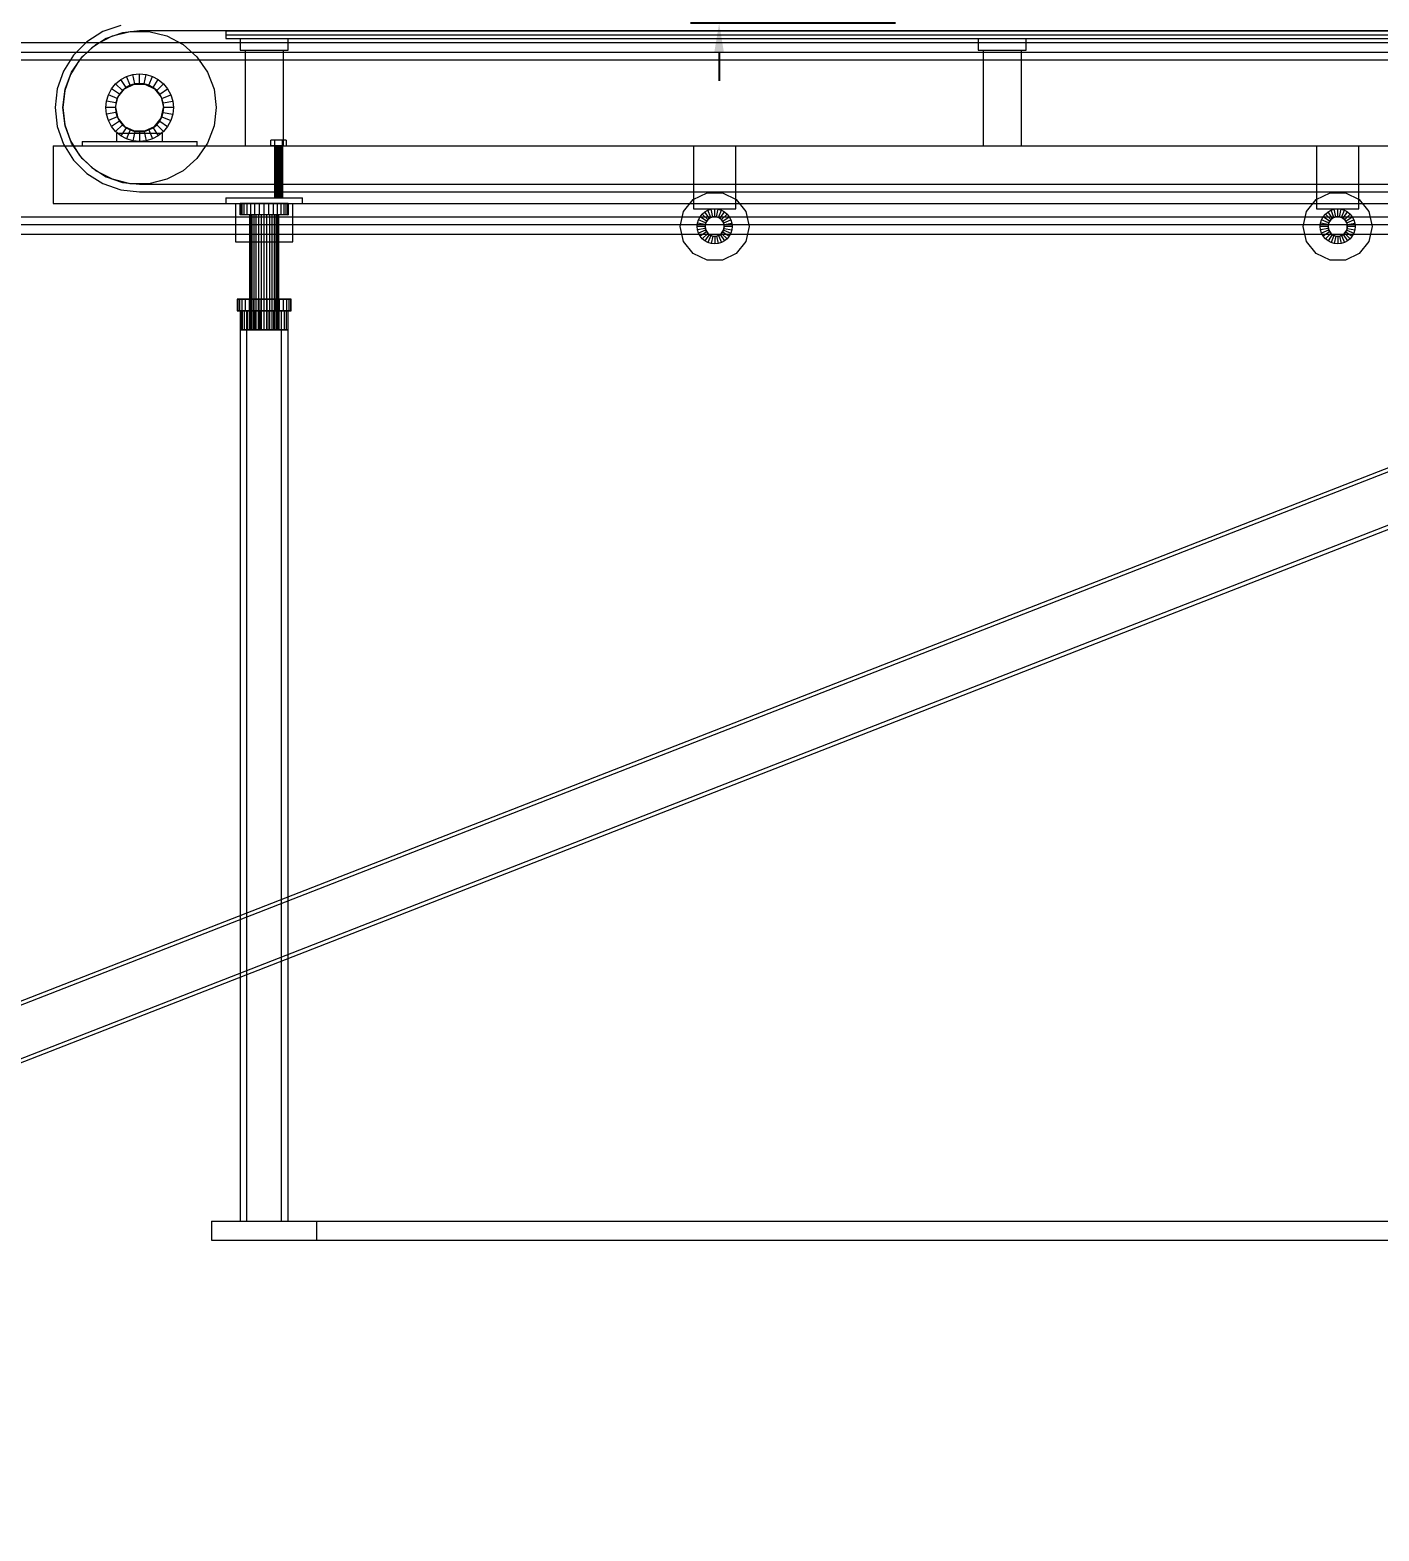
# Model space of a CAD drawing. Header units: millimetres. Extents: x -191664 to 191490, y -197311 to 10263.
# Drawn here: x 386 to 1793, y -185793 to -184227 of the extents above; entities that cross this region are included whole.
import ezdxf

# ---------------------------------------------------------------- set-up
doc = ezdxf.new("R2010")
doc.units = ezdxf.units.MM
doc.layers.add('R15_COTAS_TRANSPORTE_P', color=1, linetype='Continuous', lineweight=0)
doc.layers.add('R15_PRENSA_RECEPCION_P', color=2, linetype='Continuous', lineweight=0)
doc.dimstyles.new('PLANTA_20', dxfattribs={"dimtxt": 50, "dimasz": 30, "dimexe": 30, "dimexo": 16, "dimgap": 20, "dimtad": 1, "dimtih": 1, "dimtoh": 1, "dimdec": 1, "dimzin": 0, "dimdsep": 46, "dimcen": 0.09, "dimadec": 0, "dimazin": 0, "dimtfac": 1, "dimtdec": 4, "dimtofl": 0, "dimtmove": 0, "dimatfit": 3, "dimfxl": 1, "dimtolj": 1, "dimtzin": 0, "dimarcsym": 0})

# ---------------------------------------------------------------- blocks, each defined once
blk = doc.blocks.new('*D130')
at = {"layer": 'Defpoints', "color": 0, "transparency": 16777216}
for p in [(1104.6, -184220), (1304.6, -184212), (1304.6, -184220)]:
    blk.add_point(p, dxfattribs=at)
at = {"layer": 'R15_COTAS_TRANSPORTE_P', "color": 0, "lineweight": -2, "transparency": 16777216}
for p, q in [((1104.6, -184182), (1104.6, -184152)), ((1288.6, -184212), (1074.6, -184212)), ((1288.6, -184220), (1074.6, -184220)), ((1104.6, -184250), (1104.6, -184280))]:
    blk.add_line(p, q, dxfattribs=at)
at = {"layer": 'R15_COTAS_TRANSPORTE_P', "color": 0, "transparency": 16777216}
for points in [[(1099.6, -184182), (1109.6, -184182), (1104.6, -184212)], [(1099.6, -184250), (1109.6, -184250), (1104.6, -184220)]]:
    blk.add_solid(points, dxfattribs=at)
blk = doc.blocks.new('*D132')
at = {"layer": 'Defpoints', "color": 0, "transparency": 16777216}
for p in [(-500, -194490), (-500, -194490), (500, -194490), (203.3, -194656.7), (439.7, -194832)]:
    blk.add_point(p, dxfattribs=at)
at = {"layer": 'R15_COTAS_TRANSPORTE_P', "color": 0, "lineweight": -2, "transparency": 16777216}
blk.add_arc((-500, -194490), 722.8, 342.3783, 357.6217, dxfattribs=at)
at = {"layer": 'R15_COTAS_TRANSPORTE_P', "color": 0, "transparency": 16777216}
for points in [[(217.2, -194519.9), (227.1, -194520.1), (222.8, -194490)], [(193.6, -194710.4), (184.1, -194707.2), (179.2, -194737.2)]]:
    blk.add_solid(points, dxfattribs=at)
blk = doc.blocks.new('*D133')
at = {"layer": 'Defpoints', "color": 0, "transparency": 16777216}
for p in [(439.7, -194148), (217.9, -194406.1), (-500, -194490), (-500, -194490), (500, -194490)]:
    blk.add_point(p, dxfattribs=at)
at = {"layer": 'R15_COTAS_TRANSPORTE_P', "color": 0, "lineweight": -2, "transparency": 16777216}
blk.add_arc((-500, -194490), 722.8, 2.3783, 17.6217, dxfattribs=at)
at = {"layer": 'R15_COTAS_TRANSPORTE_P', "color": 0, "transparency": 16777216}
for points in [[(184.1, -194272.8), (193.6, -194269.6), (179.2, -194242.8)], [(227.1, -194459.9), (217.2, -194460.1), (222.8, -194490)]]:
    blk.add_solid(points, dxfattribs=at)

msp = doc.modelspace()

# ---------------------------------------------------------------- linework, layer by layer
at = {"layer": 'R15_PRENSA_RECEPCION_P', "color": 117, "true_color": 0x376c5b}
for p, q in [((480.42, -184222.21), (461.82, -184228.71)), ((445.13, -184239.2), (431.2, -184253.13)), ((461.82, -184228.71), (445.13, -184239.2)), ((465.29, -184235.92), (450.12, -184245.45)), ((482.2, -184230.01), (465.29, -184235.92)), ((500, -184228), (482.2, -184230.01)), ((3000, -184228), (500, -184228)), ((431.2, -184253.13), (420.71, -184269.82)), ((450.12, -184245.45), (437.45, -184258.12)), ((420.71, -184269.82), (414.21, -184288.42)), ((437.45, -184258.12), (427.92, -184273.29)), ((427.92, -184273.29), (422.01, -184290.2)), ((414.21, -184288.42), (412, -184308)), ((422.01, -184290.2), (420, -184308)), ((412, -184308), (414.21, -184327.58)), ((420, -184308), (422.01, -184325.8)), ((414.21, -184327.58), (420.71, -184346.18)), ((422.01, -184325.8), (427.92, -184342.71)), ((420.71, -184346.18), (431.2, -184362.87)), ((427.92, -184342.71), (437.45, -184357.88)), ((431.2, -184362.87), (445.13, -184376.8)), ((437.45, -184357.88), (450.12, -184370.55)), ((445.13, -184376.8), (461.82, -184387.29)), ((450.12, -184370.55), (465.29, -184380.08)), ((465.29, -184380.08), (482.2, -184385.99)), ((461.82, -184387.29), (480.42, -184393.79)), ((480.42, -184393.79), (500, -184396)), ((482.2, -184385.99), (500, -184388)), ((500, -184388), (3000, -184388)), ((500, -184396), (3000, -184396))]:
    msp.add_line(p, q, dxfattribs=at)
at = {"layer": 'R15_PRENSA_RECEPCION_P', "color": 9, "true_color": 0xb9c3c2}
for p, q in [((454.55, -184242.16), (471.63, -184233.2)), ((471.63, -184233.2), (490.36, -184228.58)), ((490.36, -184228.58), (509.64, -184228.58)), ((509.64, -184228.58), (528.37, -184233.2)), ((528.37, -184233.2), (545.45, -184242.16)), ((429.16, -184270.82), (440.12, -184254.95)), ((440.12, -184254.95), (454.55, -184242.16)), ((545.45, -184242.16), (559.88, -184254.95)), ((559.88, -184254.95), (570.84, -184270.82)), ((422.32, -184288.85), (429.16, -184270.82)), ((484.41, -184288.45), (494.44, -184283.63)), ((494.44, -184283.63), (505.56, -184283.63)), ((505.56, -184283.63), (515.59, -184288.45)), ((570.84, -184270.82), (577.68, -184288.85)), ((420, -184308), (422.32, -184288.85)), ((475, -184308), (477.48, -184297.15)), ((477.48, -184297.15), (484.41, -184288.45)), ((515.59, -184288.45), (522.52, -184297.15)), ((522.52, -184297.15), (525, -184308)), ((577.68, -184288.85), (580, -184308)), ((422.32, -184327.15), (420, -184308)), ((475, -184308), (477.48, -184318.85)), ((522.52, -184318.85), (525, -184308)), ((580, -184308), (577.68, -184327.15)), ((429.16, -184345.18), (422.32, -184327.15)), ((477.48, -184318.85), (484.41, -184327.55)), ((484.41, -184327.55), (494.44, -184332.37)), ((494.44, -184332.37), (505.56, -184332.37)), ((505.56, -184332.37), (515.59, -184327.55)), ((515.59, -184327.55), (522.52, -184318.85)), ((577.68, -184327.15), (570.84, -184345.18)), ((440.12, -184361.05), (429.16, -184345.18)), ((570.84, -184345.18), (559.88, -184361.05)), ((454.55, -184373.84), (440.12, -184361.05)), ((559.88, -184361.05), (545.45, -184373.84)), ((471.63, -184382.8), (454.55, -184373.84)), ((545.45, -184373.84), (528.37, -184382.8)), ((490.36, -184387.42), (471.63, -184382.8)), ((509.64, -184387.42), (490.36, -184387.42)), ((528.37, -184382.8), (509.64, -184387.42)), ((1067.57, -184416.38), (1077.55, -184403.85)), ((1077.55, -184403.85), (1091.99, -184396.9)), ((1091.99, -184396.9), (1108.01, -184396.9)), ((1108.01, -184396.9), (1122.45, -184403.85)), ((1122.45, -184403.85), (1132.43, -184416.38)), ((1717.57, -184416.38), (1727.55, -184403.85)), ((1727.55, -184403.85), (1741.99, -184396.9)), ((1741.99, -184396.9), (1758.01, -184396.9)), ((1758.01, -184396.9), (1772.45, -184403.85)), ((1772.45, -184403.85), (1782.43, -184416.38)), ((1064, -184432), (1067.57, -184416.38)), ((1132.43, -184416.38), (1136, -184432)), ((1714, -184432), (1717.57, -184416.38)), ((1782.43, -184416.38), (1786, -184432)), ((1067.57, -184447.62), (1064, -184432)), ((1136, -184432), (1132.43, -184447.62)), ((1717.57, -184447.62), (1714, -184432)), ((1786, -184432), (1782.43, -184447.62)), ((1077.55, -184460.15), (1067.57, -184447.62)), ((1132.43, -184447.62), (1122.45, -184460.15)), ((1727.55, -184460.15), (1717.57, -184447.62)), ((1782.43, -184447.62), (1772.45, -184460.15)), ((1091.99, -184467.1), (1077.55, -184460.15)), ((1108.01, -184467.1), (1091.99, -184467.1)), ((1122.45, -184460.15), (1108.01, -184467.1)), ((1741.99, -184467.1), (1727.55, -184460.15)), ((1758.01, -184467.1), (1741.99, -184467.1)), ((1772.45, -184460.15), (1758.01, -184467.1))]:
    msp.add_line(p, q, dxfattribs=at)
at = {"layer": 'R15_PRENSA_RECEPCION_P', "color": 254, "true_color": 0xe8e8df}
for q in [(2910, -184228), (590, -184232)]:
    msp.add_line((590, -184228), q, dxfattribs=at)
at = {"layer": 'R15_PRENSA_RECEPCION_P', "color": 253, "true_color": 0xabb4b8}
for p, q in [((590, -184232), (2910, -184232)), ((590, -184232), (590, -184236)), ((590, -184236), (2910, -184236))]:
    msp.add_line(p, q, dxfattribs=at)
at = {"layer": 'R15_PRENSA_RECEPCION_P', "color": 250, "true_color": 0x30363a}
for p, q in [((605, -184236), (655, -184236)), ((605, -184236), (605, -184240)), ((655, -184240), (655, -184236)), ((1375, -184236), (1425, -184236)), ((1375, -184236), (1375, -184240)), ((1425, -184240), (1425, -184236))]:
    msp.add_line(p, q, dxfattribs=at)
at = {"layer": 'R15_PRENSA_RECEPCION_P', "color": 251, "true_color": 0x53616b}
for p, q in [((0, -184240), (2200, -184240)), ((0, -184250), (2200, -184250)), ((150, -184250), (2050, -184250)), ((150, -184258), (2050, -184258)), ((150, -184422), (2050, -184422)), ((0, -184430), (2200, -184430)), ((0, -184440), (2200, -184440)), ((150, -184430), (2050, -184430))]:
    msp.add_line(p, q, dxfattribs=at)
at = {"layer": 'R15_PRENSA_RECEPCION_P', "color": 251, "true_color": 0x5c6a72}
for p, q in [((605, -184240), (655, -184240)), ((605, -184240), (605, -184248)), ((605, -184248), (655, -184248)), ((610, -184248), (650, -184248)), ((610, -184248), (610, -184348)), ((650, -184348), (650, -184248)), ((655, -184248), (655, -184240)), ((1375, -184240), (1425, -184240)), ((1375, -184240), (1375, -184248)), ((1375, -184248), (1425, -184248)), ((1380, -184248), (1420, -184248)), ((1380, -184248), (1380, -184348)), ((1420, -184348), (1420, -184248)), ((1425, -184248), (1425, -184240)), ((440, -184343.25), (560, -184343.25)), ((440, -184343.25), (440, -184348)), ((440, -184348), (560, -184348)), ((476, -184334.75), (524, -184334.75)), ((476, -184334.75), (476, -184343.25)), ((476, -184343.25), (524, -184343.25)), ((524, -184343.25), (524, -184334.75)), ((560, -184348), (560, -184343.25)), ((610, -184348), (650, -184348)), ((1078, -184348), (1122, -184348)), ((1078, -184348), (1078, -184413.75)), ((1122, -184413.75), (1122, -184348)), ((1380, -184348), (1420, -184348)), ((1728, -184348), (1772, -184348)), ((1728, -184348), (1728, -184413.75)), ((1772, -184413.75), (1772, -184348)), ((600, -184408), (660, -184408)), ((600, -184408), (600, -184448)), ((660, -184448), (660, -184408)), ((1078, -184413.75), (1122, -184413.75)), ((1728, -184413.75), (1772, -184413.75)), ((600, -184448), (660, -184448))]:
    msp.add_line(p, q, dxfattribs=at)
at = {"layer": 'R15_PRENSA_RECEPCION_P', "color": 125, "true_color": 0x608c85}
for p, q in [((470.69, -184288.42), (475.07, -184283.07)), ((475.07, -184283.07), (480.42, -184278.69)), ((482.15, -184290.15), (475.07, -184283.07)), ((480.42, -184278.69), (486.51, -184275.43)), ((485.97, -184287.01), (480.42, -184278.69)), ((490.34, -184284.67), (485.97, -184287.01)), ((486.51, -184275.43), (493.12, -184273.43)), ((490.34, -184284.67), (486.51, -184275.43)), ((495.07, -184283.24), (490.34, -184284.67)), ((493.12, -184273.43), (500, -184272.75)), ((495.07, -184283.24), (493.12, -184273.43)), ((500, -184282.75), (495.07, -184283.24)), ((500, -184282.75), (500, -184272.75)), ((500, -184272.75), (506.88, -184273.43)), ((504.93, -184283.24), (500, -184282.75)), ((504.93, -184283.24), (506.88, -184273.43)), ((509.66, -184284.67), (504.93, -184283.24)), ((506.88, -184273.43), (513.49, -184275.43)), ((509.66, -184284.67), (513.49, -184275.43)), ((514.03, -184287.01), (509.66, -184284.67)), ((513.49, -184275.43), (519.58, -184278.69)), ((514.03, -184287.01), (519.58, -184278.69)), ((517.85, -184290.15), (524.93, -184283.07)), ((519.58, -184278.69), (524.93, -184283.07)), ((524.93, -184283.07), (529.31, -184288.42)), ((464.75, -184308), (465.43, -184301.12)), ((465.43, -184301.12), (467.43, -184294.51)), ((475.24, -184303.07), (465.43, -184301.12)), ((467.43, -184294.51), (470.69, -184288.42)), ((476.67, -184298.34), (467.43, -184294.51)), ((479.01, -184293.97), (470.69, -184288.42)), ((476.67, -184298.34), (475.24, -184303.07)), ((479.01, -184293.97), (476.67, -184298.34)), ((482.15, -184290.15), (479.01, -184293.97)), ((485.97, -184287.01), (482.15, -184290.15)), ((517.85, -184290.15), (514.03, -184287.01)), ((520.99, -184293.97), (517.85, -184290.15)), ((520.99, -184293.97), (529.31, -184288.42)), ((523.33, -184298.34), (520.99, -184293.97)), ((523.33, -184298.34), (532.57, -184294.51)), ((524.76, -184303.07), (523.33, -184298.34)), ((524.76, -184303.07), (534.57, -184301.12)), ((529.31, -184288.42), (532.57, -184294.51)), ((532.57, -184294.51), (534.57, -184301.12)), ((534.57, -184301.12), (535.25, -184308)), ((474.75, -184308), (464.75, -184308)), ((465.43, -184314.88), (464.75, -184308)), ((475.24, -184312.93), (465.43, -184314.88)), ((467.43, -184321.49), (465.43, -184314.88)), ((476.67, -184317.66), (467.43, -184321.49)), ((475.24, -184303.07), (474.75, -184308)), ((474.75, -184308), (475.24, -184312.93)), ((475.24, -184312.93), (476.67, -184317.66)), ((476.67, -184317.66), (479.01, -184322.03)), ((520.99, -184322.03), (523.33, -184317.66)), ((523.33, -184317.66), (524.76, -184312.93)), ((523.33, -184317.66), (532.57, -184321.49)), ((525.25, -184308), (524.76, -184303.07)), ((524.76, -184312.93), (525.25, -184308)), ((524.76, -184312.93), (534.57, -184314.88)), ((535.25, -184308), (525.25, -184308)), ((534.57, -184314.88), (532.57, -184321.49)), ((535.25, -184308), (534.57, -184314.88)), ((470.69, -184327.58), (467.43, -184321.49)), ((479.01, -184322.03), (470.69, -184327.58)), ((475.07, -184332.93), (470.69, -184327.58)), ((482.15, -184325.85), (475.07, -184332.93)), ((480.42, -184337.31), (475.07, -184332.93)), ((479.01, -184322.03), (482.15, -184325.85)), ((485.97, -184328.99), (480.42, -184337.31)), ((482.15, -184325.85), (485.97, -184328.99)), ((485.97, -184328.99), (490.34, -184331.33)), ((490.34, -184331.33), (486.51, -184340.57)), ((490.34, -184331.33), (495.07, -184332.76)), ((495.07, -184332.76), (493.12, -184342.57)), ((495.07, -184332.76), (500, -184333.25)), ((500, -184333.25), (504.93, -184332.76)), ((500, -184333.25), (500, -184343.25)), ((504.93, -184332.76), (509.66, -184331.33)), ((504.93, -184332.76), (506.88, -184342.57)), ((509.66, -184331.33), (514.03, -184328.99)), ((509.66, -184331.33), (513.49, -184340.57)), ((514.03, -184328.99), (517.85, -184325.85)), ((514.03, -184328.99), (519.58, -184337.31)), ((517.85, -184325.85), (520.99, -184322.03)), ((517.85, -184325.85), (524.93, -184332.93)), ((524.93, -184332.93), (519.58, -184337.31)), ((520.99, -184322.03), (529.31, -184327.58)), ((529.31, -184327.58), (524.93, -184332.93)), ((532.57, -184321.49), (529.31, -184327.58)), ((486.51, -184340.57), (480.42, -184337.31)), ((493.12, -184342.57), (486.51, -184340.57)), ((500, -184343.25), (493.12, -184342.57)), ((506.88, -184342.57), (500, -184343.25)), ((513.49, -184340.57), (506.88, -184342.57)), ((519.58, -184337.31), (513.49, -184340.57)), ((1082.1, -184428.44), (1083.14, -184425.02)), ((1083.14, -184425.02), (1084.83, -184421.86)), ((1090.53, -184428.08), (1083.14, -184425.02)), ((1084.83, -184421.86), (1087.1, -184419.1)), ((1091.48, -184426.31), (1084.83, -184421.86)), ((1087.1, -184419.1), (1089.86, -184416.83)), ((1092.75, -184424.75), (1087.1, -184419.1)), ((1089.86, -184416.83), (1093.02, -184415.14)), ((1094.31, -184423.48), (1089.86, -184416.83)), ((1091.48, -184426.31), (1090.53, -184428.08)), ((1092.75, -184424.75), (1091.48, -184426.31)), ((1094.31, -184423.48), (1092.75, -184424.75)), ((1093.02, -184415.14), (1096.44, -184414.1)), ((1096.08, -184422.53), (1093.02, -184415.14)), ((1096.08, -184422.53), (1094.31, -184423.48)), ((1098, -184421.95), (1096.08, -184422.53)), ((1096.44, -184414.1), (1100, -184413.75)), ((1098, -184421.95), (1096.44, -184414.1)), ((1100, -184421.75), (1098, -184421.95)), ((1100, -184421.75), (1100, -184413.75)), ((1100, -184413.75), (1103.56, -184414.1)), ((1102, -184421.95), (1100, -184421.75)), ((1102, -184421.95), (1103.56, -184414.1)), ((1103.92, -184422.53), (1102, -184421.95)), ((1103.56, -184414.1), (1106.98, -184415.14)), ((1103.92, -184422.53), (1106.98, -184415.14)), ((1105.69, -184423.48), (1103.92, -184422.53)), ((1105.69, -184423.48), (1110.14, -184416.83)), ((1107.25, -184424.75), (1105.69, -184423.48)), ((1106.98, -184415.14), (1110.14, -184416.83)), ((1107.25, -184424.75), (1112.9, -184419.1)), ((1108.52, -184426.31), (1107.25, -184424.75)), ((1108.52, -184426.31), (1115.17, -184421.86)), ((1109.47, -184428.08), (1108.52, -184426.31)), ((1109.47, -184428.08), (1116.86, -184425.02)), ((1110.14, -184416.83), (1112.9, -184419.1)), ((1112.9, -184419.1), (1115.17, -184421.86)), ((1115.17, -184421.86), (1116.86, -184425.02)), ((1116.86, -184425.02), (1117.9, -184428.44)), ((1732.1, -184428.44), (1733.14, -184425.02)), ((1733.14, -184425.02), (1734.83, -184421.86)), ((1740.53, -184428.08), (1733.14, -184425.02)), ((1734.83, -184421.86), (1737.1, -184419.1)), ((1741.48, -184426.31), (1734.83, -184421.86)), ((1737.1, -184419.1), (1739.86, -184416.83)), ((1742.75, -184424.75), (1737.1, -184419.1)), ((1739.86, -184416.83), (1743.02, -184415.14)), ((1744.31, -184423.48), (1739.86, -184416.83)), ((1741.48, -184426.31), (1740.53, -184428.08)), ((1742.75, -184424.75), (1741.48, -184426.31)), ((1744.31, -184423.48), (1742.75, -184424.75)), ((1743.02, -184415.14), (1746.44, -184414.1)), ((1746.08, -184422.53), (1743.02, -184415.14)), ((1746.08, -184422.53), (1744.31, -184423.48)), ((1748, -184421.95), (1746.08, -184422.53)), ((1746.44, -184414.1), (1750, -184413.75)), ((1748, -184421.95), (1746.44, -184414.1)), ((1750, -184421.75), (1748, -184421.95)), ((1750, -184421.75), (1750, -184413.75)), ((1750, -184413.75), (1753.56, -184414.1)), ((1752, -184421.95), (1750, -184421.75)), ((1752, -184421.95), (1753.56, -184414.1)), ((1753.92, -184422.53), (1752, -184421.95)), ((1753.56, -184414.1), (1756.98, -184415.14)), ((1753.92, -184422.53), (1756.98, -184415.14)), ((1755.69, -184423.48), (1753.92, -184422.53)), ((1755.69, -184423.48), (1760.14, -184416.83)), ((1757.25, -184424.75), (1755.69, -184423.48)), ((1756.98, -184415.14), (1760.14, -184416.83)), ((1757.25, -184424.75), (1762.9, -184419.1)), ((1758.52, -184426.31), (1757.25, -184424.75)), ((1758.52, -184426.31), (1765.17, -184421.86)), ((1759.47, -184428.08), (1758.52, -184426.31)), ((1759.47, -184428.08), (1766.86, -184425.02)), ((1760.14, -184416.83), (1762.9, -184419.1)), ((1762.9, -184419.1), (1765.17, -184421.86)), ((1765.17, -184421.86), (1766.86, -184425.02)), ((1766.86, -184425.02), (1767.9, -184428.44)), ((1081.75, -184432), (1082.1, -184428.44)), ((1089.75, -184432), (1081.75, -184432)), ((1082.1, -184435.56), (1081.75, -184432)), ((1089.95, -184430), (1082.1, -184428.44)), ((1089.95, -184434), (1082.1, -184435.56)), ((1083.14, -184438.98), (1082.1, -184435.56)), ((1090.53, -184435.92), (1083.14, -184438.98)), ((1084.83, -184442.14), (1083.14, -184438.98)), ((1091.48, -184437.69), (1084.83, -184442.14)), ((1087.1, -184444.9), (1084.83, -184442.14)), ((1092.75, -184439.25), (1087.1, -184444.9)), ((1089.95, -184430), (1089.75, -184432)), ((1089.75, -184432), (1089.95, -184434)), ((1094.31, -184440.52), (1089.86, -184447.17)), ((1090.53, -184428.08), (1089.95, -184430)), ((1089.95, -184434), (1090.53, -184435.92)), ((1090.53, -184435.92), (1091.48, -184437.69)), ((1091.48, -184437.69), (1092.75, -184439.25)), ((1092.75, -184439.25), (1094.31, -184440.52)), ((1096.08, -184441.47), (1093.02, -184448.86)), ((1094.31, -184440.52), (1096.08, -184441.47)), ((1096.08, -184441.47), (1098, -184442.05)), ((1098, -184442.05), (1096.44, -184449.9)), ((1098, -184442.05), (1100, -184442.25)), ((1100, -184442.25), (1102, -184442.05)), ((1100, -184442.25), (1100, -184450.25)), ((1102, -184442.05), (1103.92, -184441.47)), ((1102, -184442.05), (1103.56, -184449.9)), ((1103.92, -184441.47), (1105.69, -184440.52)), ((1103.92, -184441.47), (1106.98, -184448.86)), ((1105.69, -184440.52), (1107.25, -184439.25)), ((1105.69, -184440.52), (1110.14, -184447.17)), ((1107.25, -184439.25), (1108.52, -184437.69)), ((1107.25, -184439.25), (1112.9, -184444.9)), ((1108.52, -184437.69), (1109.47, -184435.92)), ((1108.52, -184437.69), (1115.17, -184442.14)), ((1110.05, -184430), (1109.47, -184428.08)), ((1109.47, -184435.92), (1110.05, -184434)), ((1109.47, -184435.92), (1116.86, -184438.98)), ((1110.05, -184430), (1117.9, -184428.44)), ((1110.25, -184432), (1110.05, -184430)), ((1110.05, -184434), (1110.25, -184432)), ((1110.05, -184434), (1117.9, -184435.56)), ((1118.25, -184432), (1110.25, -184432)), ((1115.17, -184442.14), (1112.9, -184444.9)), ((1116.86, -184438.98), (1115.17, -184442.14)), ((1117.9, -184435.56), (1116.86, -184438.98)), ((1117.9, -184428.44), (1118.25, -184432)), ((1118.25, -184432), (1117.9, -184435.56)), ((1731.75, -184432), (1732.1, -184428.44)), ((1739.75, -184432), (1731.75, -184432)), ((1732.1, -184435.56), (1731.75, -184432)), ((1739.95, -184430), (1732.1, -184428.44)), ((1739.95, -184434), (1732.1, -184435.56)), ((1733.14, -184438.98), (1732.1, -184435.56)), ((1740.53, -184435.92), (1733.14, -184438.98)), ((1734.83, -184442.14), (1733.14, -184438.98)), ((1741.48, -184437.69), (1734.83, -184442.14)), ((1737.1, -184444.9), (1734.83, -184442.14)), ((1742.75, -184439.25), (1737.1, -184444.9)), ((1739.95, -184430), (1739.75, -184432)), ((1739.75, -184432), (1739.95, -184434)), ((1744.31, -184440.52), (1739.86, -184447.17)), ((1740.53, -184428.08), (1739.95, -184430)), ((1739.95, -184434), (1740.53, -184435.92)), ((1740.53, -184435.92), (1741.48, -184437.69)), ((1741.48, -184437.69), (1742.75, -184439.25)), ((1742.75, -184439.25), (1744.31, -184440.52)), ((1746.08, -184441.47), (1743.02, -184448.86)), ((1744.31, -184440.52), (1746.08, -184441.47)), ((1746.08, -184441.47), (1748, -184442.05)), ((1748, -184442.05), (1746.44, -184449.9)), ((1748, -184442.05), (1750, -184442.25)), ((1750, -184442.25), (1752, -184442.05)), ((1750, -184442.25), (1750, -184450.25)), ((1752, -184442.05), (1753.92, -184441.47)), ((1752, -184442.05), (1753.56, -184449.9)), ((1753.92, -184441.47), (1755.69, -184440.52)), ((1753.92, -184441.47), (1756.98, -184448.86)), ((1755.69, -184440.52), (1757.25, -184439.25)), ((1755.69, -184440.52), (1760.14, -184447.17)), ((1757.25, -184439.25), (1758.52, -184437.69)), ((1757.25, -184439.25), (1762.9, -184444.9)), ((1758.52, -184437.69), (1759.47, -184435.92)), ((1758.52, -184437.69), (1765.17, -184442.14)), ((1760.05, -184430), (1759.47, -184428.08)), ((1759.47, -184435.92), (1760.05, -184434)), ((1759.47, -184435.92), (1766.86, -184438.98)), ((1760.05, -184430), (1767.9, -184428.44)), ((1760.25, -184432), (1760.05, -184430)), ((1760.05, -184434), (1760.25, -184432)), ((1760.05, -184434), (1767.9, -184435.56)), ((1768.25, -184432), (1760.25, -184432)), ((1765.17, -184442.14), (1762.9, -184444.9)), ((1766.86, -184438.98), (1765.17, -184442.14)), ((1767.9, -184435.56), (1766.86, -184438.98)), ((1767.9, -184428.44), (1768.25, -184432)), ((1768.25, -184432), (1767.9, -184435.56)), ((1089.86, -184447.17), (1087.1, -184444.9)), ((1093.02, -184448.86), (1089.86, -184447.17)), ((1096.44, -184449.9), (1093.02, -184448.86)), ((1100, -184450.25), (1096.44, -184449.9)), ((1103.56, -184449.9), (1100, -184450.25)), ((1106.98, -184448.86), (1103.56, -184449.9)), ((1110.14, -184447.17), (1106.98, -184448.86)), ((1112.9, -184444.9), (1110.14, -184447.17)), ((1739.86, -184447.17), (1737.1, -184444.9)), ((1743.02, -184448.86), (1739.86, -184447.17)), ((1746.44, -184449.9), (1743.02, -184448.86)), ((1750, -184450.25), (1746.44, -184449.9)), ((1753.56, -184449.9), (1750, -184450.25)), ((1756.98, -184448.86), (1753.56, -184449.9)), ((1760.14, -184447.17), (1756.98, -184448.86)), ((1762.9, -184444.9), (1760.14, -184447.17))]:
    msp.add_line(p, q, dxfattribs=at)
at = {"layer": 'R15_PRENSA_RECEPCION_P', "color": 251, "true_color": 0x596770}
for p, q in [((410, -184348), (2700, -184348)), ((410, -184348), (410, -184408)), ((410, -184408), (2700, -184408)), ((590, -184402), (670, -184402)), ((590, -184402), (590, -184408)), ((590, -184408), (670, -184408)), ((670, -184408), (670, -184402)), ((605, -184520), (612, -184520)), ((605, -184520), (605, -185470)), ((612, -185470), (612, -184520)), ((612, -184520), (648, -184520)), ((648, -185470), (648, -184520)), ((648, -184520), (655, -184520)), ((655, -185470), (655, -184520)), ((575, -185470), (685, -185470)), ((575, -185470), (575, -185490)), ((575, -185470), (2555, -185470)), ((605, -185470), (612, -185470)), ((612, -185470), (648, -185470)), ((648, -185470), (655, -185470)), ((685, -185490), (685, -185470)), ((575, -185490), (685, -185490)), ((575, -185490), (2555, -185490))]:
    msp.add_line(p, q, dxfattribs=at)
at = {"layer": 'R15_PRENSA_RECEPCION_P', "color": 9, "true_color": 0xb4bbc0}
for p, q in [((641, -184342), (637, -184342)), ((637, -184348), (637, -184342)), ((641, -184348), (637, -184348)), ((649, -184342), (641, -184342)), ((641, -184348), (641, -184342)), ((641.14, -184348), (641, -184348)), ((641, -184402), (641, -184348)), ((649, -184348), (641, -184348)), ((641.54, -184348), (641.14, -184348)), ((641.14, -184402), (641.14, -184348)), ((642.17, -184348), (641.54, -184348)), ((641.54, -184402), (641.54, -184348)), ((643, -184348), (642.17, -184348)), ((642.17, -184402), (642.17, -184348)), ((643.96, -184348), (643, -184348)), ((643, -184402), (643, -184348)), ((645, -184348), (643.96, -184348)), ((643.96, -184402), (643.96, -184348)), ((646.04, -184348), (645, -184348)), ((645, -184402), (645, -184348)), ((647, -184348), (646.04, -184348)), ((646.04, -184402), (646.04, -184348)), ((647.83, -184348), (647, -184348)), ((647, -184402), (647, -184348)), ((648.46, -184348), (647.83, -184348)), ((647.83, -184402), (647.83, -184348)), ((648.86, -184348), (648.46, -184348)), ((648.46, -184402), (648.46, -184348)), ((649, -184348), (648.86, -184348)), ((648.86, -184402), (648.86, -184348)), ((653, -184342), (649, -184342)), ((649, -184348), (649, -184342)), ((649, -184348), (649, -184402)), ((649, -184348), (653, -184348)), ((653, -184342), (653, -184348)), ((641.14, -184402), (641, -184402)), ((641.54, -184402), (641.14, -184402)), ((642.17, -184402), (641.54, -184402)), ((643, -184402), (642.17, -184402)), ((643.96, -184402), (643, -184402)), ((645, -184402), (643.96, -184402)), ((646.04, -184402), (645, -184402)), ((647, -184402), (646.04, -184402)), ((647.83, -184402), (647, -184402)), ((648.46, -184402), (647.83, -184402)), ((648.86, -184402), (648.46, -184402)), ((648.86, -184402), (649, -184402))]:
    msp.add_line(p, q, dxfattribs=at)
at = {"layer": 'R15_PRENSA_RECEPCION_P', "color": 253, "true_color": 0xaab3b8}
for p, q in [((605.48, -184408), (605, -184408)), ((605, -184420), (605, -184408)), ((606.9, -184408), (605.48, -184408)), ((605.48, -184420), (605.48, -184408)), ((609.21, -184408), (606.9, -184408)), ((606.9, -184420), (606.9, -184408)), ((612.32, -184408), (609.21, -184408)), ((609.21, -184420), (609.21, -184408)), ((616.11, -184408), (612.32, -184408)), ((612.32, -184420), (612.32, -184408)), ((620.43, -184408), (616.11, -184408)), ((616.11, -184420), (616.11, -184408)), ((625.12, -184408), (620.43, -184408)), ((620.43, -184420), (620.43, -184408)), ((630, -184408), (625.12, -184408)), ((625.12, -184420), (625.12, -184408)), ((634.88, -184408), (630, -184408)), ((630, -184420), (630, -184408)), ((639.57, -184408), (634.88, -184408)), ((634.88, -184420), (634.88, -184408)), ((643.89, -184408), (639.57, -184408)), ((639.57, -184420), (639.57, -184408)), ((647.68, -184408), (643.89, -184408)), ((643.89, -184420), (643.89, -184408)), ((650.79, -184408), (647.68, -184408)), ((647.68, -184420), (647.68, -184408)), ((653.1, -184408), (650.79, -184408)), ((650.79, -184420), (650.79, -184408)), ((654.52, -184408), (653.1, -184408)), ((653.1, -184420), (653.1, -184408)), ((655, -184408), (654.52, -184408)), ((654.52, -184420), (654.52, -184408)), ((655, -184408), (655, -184420)), ((605.48, -184420), (605, -184420)), ((606.9, -184420), (605.48, -184420)), ((609.21, -184420), (606.9, -184420)), ((612.32, -184420), (609.21, -184420)), ((616.11, -184420), (612.32, -184420)), ((615.29, -184420), (615, -184420)), ((615, -184540), (615, -184420)), ((616.14, -184420), (615.29, -184420)), ((615.29, -184540), (615.29, -184420)), ((620.43, -184420), (616.11, -184420)), ((617.53, -184420), (616.14, -184420)), ((616.14, -184540), (616.14, -184420)), ((619.39, -184420), (617.53, -184420)), ((617.53, -184540), (617.53, -184420)), ((621.67, -184420), (619.39, -184420)), ((619.39, -184540), (619.39, -184420)), ((625.12, -184420), (620.43, -184420)), ((624.26, -184420), (621.67, -184420)), ((621.67, -184540), (621.67, -184420)), ((627.07, -184420), (624.26, -184420)), ((624.26, -184540), (624.26, -184420)), ((630, -184420), (625.12, -184420)), ((630, -184420), (627.07, -184420)), ((627.07, -184540), (627.07, -184420)), ((632.93, -184420), (630, -184420)), ((630, -184540), (630, -184420)), ((634.88, -184420), (630, -184420)), ((635.74, -184420), (632.93, -184420)), ((632.93, -184540), (632.93, -184420)), ((639.57, -184420), (634.88, -184420)), ((638.33, -184420), (635.74, -184420)), ((635.74, -184540), (635.74, -184420)), ((640.61, -184420), (638.33, -184420)), ((638.33, -184540), (638.33, -184420)), ((643.89, -184420), (639.57, -184420)), ((642.47, -184420), (640.61, -184420)), ((640.61, -184540), (640.61, -184420)), ((643.86, -184420), (642.47, -184420)), ((642.47, -184540), (642.47, -184420)), ((644.71, -184420), (643.86, -184420)), ((643.86, -184540), (643.86, -184420)), ((647.68, -184420), (643.89, -184420)), ((645, -184420), (644.71, -184420)), ((644.71, -184540), (644.71, -184420)), ((645, -184420), (645, -184540)), ((650.79, -184420), (647.68, -184420)), ((653.1, -184420), (650.79, -184420)), ((654.52, -184420), (653.1, -184420)), ((654.52, -184420), (655, -184420)), ((1091.34, -184427), (1090.34, -184429.41)), ((1092.93, -184424.93), (1091.34, -184427)), ((1095, -184423.34), (1092.93, -184424.93)), ((1097.41, -184422.34), (1095, -184423.34)), ((1100, -184422), (1097.41, -184422.34)), ((1102.59, -184422.34), (1100, -184422)), ((1105, -184423.34), (1102.59, -184422.34)), ((1107.07, -184424.93), (1105, -184423.34)), ((1108.66, -184427), (1107.07, -184424.93)), ((1109.66, -184429.41), (1108.66, -184427)), ((1741.34, -184427), (1740.34, -184429.41)), ((1742.93, -184424.93), (1741.34, -184427)), ((1745, -184423.34), (1742.93, -184424.93)), ((1747.41, -184422.34), (1745, -184423.34)), ((1750, -184422), (1747.41, -184422.34)), ((1752.59, -184422.34), (1750, -184422)), ((1755, -184423.34), (1752.59, -184422.34)), ((1757.07, -184424.93), (1755, -184423.34)), ((1758.66, -184427), (1757.07, -184424.93)), ((1759.66, -184429.41), (1758.66, -184427)), ((1090.34, -184429.41), (1090, -184432)), ((1090, -184432), (1090.34, -184434.59)), ((1090.34, -184434.59), (1091.34, -184437)), ((1091.34, -184437), (1092.93, -184439.07)), ((1092.93, -184439.07), (1095, -184440.66)), ((1095, -184440.66), (1097.41, -184441.66)), ((1097.41, -184441.66), (1100, -184442)), ((1100, -184442), (1102.59, -184441.66)), ((1102.59, -184441.66), (1105, -184440.66)), ((1105, -184440.66), (1107.07, -184439.07)), ((1107.07, -184439.07), (1108.66, -184437)), ((1108.66, -184437), (1109.66, -184434.59)), ((1110, -184432), (1109.66, -184429.41)), ((1109.66, -184434.59), (1110, -184432)), ((1740.34, -184429.41), (1740, -184432)), ((1740, -184432), (1740.34, -184434.59)), ((1740.34, -184434.59), (1741.34, -184437)), ((1741.34, -184437), (1742.93, -184439.07)), ((1742.93, -184439.07), (1745, -184440.66)), ((1745, -184440.66), (1747.41, -184441.66)), ((1747.41, -184441.66), (1750, -184442)), ((1750, -184442), (1752.59, -184441.66)), ((1752.59, -184441.66), (1755, -184440.66)), ((1755, -184440.66), (1757.07, -184439.07)), ((1757.07, -184439.07), (1758.66, -184437)), ((1758.66, -184437), (1759.66, -184434.59)), ((1760, -184432), (1759.66, -184429.41)), ((1759.66, -184434.59), (1760, -184432)), ((615.29, -184540), (615, -184540)), ((616.14, -184540), (615.29, -184540)), ((617.53, -184540), (616.14, -184540)), ((619.39, -184540), (617.53, -184540)), ((621.67, -184540), (619.39, -184540)), ((624.26, -184540), (621.67, -184540)), ((627.07, -184540), (624.26, -184540)), ((630, -184540), (627.07, -184540)), ((632.93, -184540), (630, -184540)), ((635.74, -184540), (632.93, -184540)), ((638.33, -184540), (635.74, -184540)), ((640.61, -184540), (638.33, -184540)), ((642.47, -184540), (640.61, -184540)), ((643.86, -184540), (642.47, -184540)), ((644.71, -184540), (643.86, -184540)), ((644.71, -184540), (645, -184540))]:
    msp.add_line(p, q, dxfattribs=at)
at = {"layer": 'R15_PRENSA_RECEPCION_P', "color": 253, "true_color": 0xa1a9ac}
for p, q in [((614.75, -184508), (602, -184508)), ((602, -184508), (602.54, -184508)), ((602, -184508), (602, -184520)), ((602.54, -184520), (602, -184520)), ((602, -184520), (614.75, -184520)), ((615.04, -184508), (602.54, -184508)), ((602.54, -184508), (604.13, -184508)), ((602.54, -184508), (602.54, -184520)), ((604.13, -184520), (602.54, -184520)), ((602.54, -184520), (615.04, -184520)), ((615.91, -184508), (604.13, -184508)), ((604.13, -184508), (606.72, -184508)), ((604.13, -184508), (604.13, -184520)), ((606.72, -184520), (604.13, -184520)), ((604.13, -184520), (615.91, -184520)), ((614.75, -184520), (605, -184520)), ((605, -184520), (605.48, -184520)), ((605, -184520), (605, -184540)), ((615.04, -184520), (605.48, -184520)), ((605.48, -184520), (606.9, -184520)), ((605.48, -184520), (605.48, -184540)), ((617.32, -184508), (606.72, -184508)), ((606.72, -184508), (610.2, -184508)), ((606.72, -184508), (606.72, -184520)), ((610.2, -184520), (606.72, -184520)), ((606.72, -184520), (617.32, -184520)), ((615.91, -184520), (606.9, -184520)), ((606.9, -184520), (609.21, -184520)), ((606.9, -184520), (606.9, -184540)), ((617.32, -184520), (609.21, -184520)), ((609.21, -184520), (612.32, -184520)), ((609.21, -184520), (609.21, -184540)), ((619.22, -184508), (610.2, -184508)), ((610.2, -184508), (614.44, -184508)), ((610.2, -184508), (610.2, -184520)), ((614.44, -184520), (610.2, -184520)), ((610.2, -184520), (619.22, -184520)), ((619.22, -184520), (612.32, -184520)), ((612.32, -184520), (616.11, -184520)), ((612.32, -184520), (612.32, -184540)), ((621.53, -184508), (614.44, -184508)), ((614.44, -184508), (619.28, -184508)), ((614.44, -184508), (614.44, -184520)), ((619.28, -184520), (614.44, -184520)), ((614.44, -184520), (621.53, -184520)), ((615.04, -184508), (614.75, -184508)), ((614.75, -184520), (614.75, -184508)), ((615.04, -184520), (614.75, -184520)), ((614.75, -184540), (614.75, -184520)), ((615.91, -184508), (615.04, -184508)), ((615.04, -184520), (615.04, -184508)), ((615.91, -184520), (615.04, -184520)), ((615.04, -184540), (615.04, -184520)), ((617.32, -184508), (615.91, -184508)), ((615.91, -184520), (615.91, -184508)), ((617.32, -184520), (615.91, -184520)), ((615.91, -184540), (615.91, -184520)), ((621.53, -184520), (616.11, -184520)), ((616.11, -184520), (620.43, -184520)), ((616.11, -184520), (616.11, -184540)), ((619.22, -184508), (617.32, -184508)), ((617.32, -184520), (617.32, -184508)), ((619.22, -184520), (617.32, -184520)), ((617.32, -184540), (617.32, -184520)), ((621.53, -184508), (619.22, -184508)), ((619.22, -184520), (619.22, -184508)), ((621.53, -184520), (619.22, -184520)), ((619.22, -184540), (619.22, -184520)), ((624.16, -184508), (619.28, -184508)), ((619.28, -184508), (624.54, -184508)), ((619.28, -184508), (619.28, -184520)), ((624.54, -184520), (619.28, -184520)), ((619.28, -184520), (624.16, -184520)), ((624.16, -184520), (620.43, -184520)), ((620.43, -184520), (625.12, -184520)), ((620.43, -184520), (620.43, -184540)), ((624.16, -184508), (621.53, -184508)), ((621.53, -184520), (621.53, -184508)), ((624.16, -184520), (621.53, -184520)), ((621.53, -184540), (621.53, -184520)), ((627.02, -184508), (624.16, -184508)), ((624.16, -184520), (624.16, -184508)), ((627.02, -184520), (624.16, -184520)), ((624.16, -184540), (624.16, -184520)), ((627.02, -184508), (624.54, -184508)), ((624.54, -184508), (630, -184508)), ((624.54, -184508), (624.54, -184520)), ((630, -184520), (624.54, -184520)), ((624.54, -184520), (627.02, -184520)), ((627.02, -184520), (625.12, -184520)), ((625.12, -184520), (630, -184520)), ((625.12, -184520), (625.12, -184540)), ((630, -184508), (627.02, -184508)), ((627.02, -184520), (627.02, -184508)), ((630, -184520), (627.02, -184520)), ((627.02, -184540), (627.02, -184520)), ((632.98, -184508), (630, -184508)), ((630, -184508), (635.46, -184508)), ((630, -184520), (630, -184508)), ((632.98, -184520), (630, -184520)), ((630, -184520), (634.88, -184520)), ((630, -184540), (630, -184520)), ((635.46, -184520), (630, -184520)), ((635.84, -184508), (632.98, -184508)), ((632.98, -184508), (635.46, -184508)), ((632.98, -184520), (632.98, -184508)), ((635.84, -184520), (632.98, -184520)), ((632.98, -184520), (634.88, -184520)), ((632.98, -184540), (632.98, -184520)), ((635.46, -184520), (632.98, -184520)), ((634.88, -184520), (639.57, -184520)), ((634.88, -184520), (634.88, -184540)), ((635.46, -184508), (640.72, -184508)), ((635.46, -184508), (635.46, -184520)), ((640.72, -184520), (635.46, -184520)), ((638.47, -184508), (635.84, -184508)), ((635.84, -184508), (640.72, -184508)), ((635.84, -184520), (635.84, -184508)), ((638.47, -184520), (635.84, -184520)), ((635.84, -184520), (639.57, -184520)), ((635.84, -184540), (635.84, -184520)), ((640.72, -184520), (635.84, -184520)), ((640.78, -184508), (638.47, -184508)), ((638.47, -184508), (645.56, -184508)), ((638.47, -184520), (638.47, -184508)), ((640.78, -184520), (638.47, -184520)), ((638.47, -184520), (643.89, -184520)), ((638.47, -184540), (638.47, -184520)), ((645.56, -184520), (638.47, -184520)), ((639.57, -184520), (643.89, -184520)), ((639.57, -184520), (639.57, -184540)), ((640.72, -184508), (645.56, -184508)), ((640.72, -184508), (640.72, -184520)), ((645.56, -184520), (640.72, -184520)), ((642.68, -184508), (640.78, -184508)), ((640.78, -184508), (649.8, -184508)), ((640.78, -184520), (640.78, -184508)), ((642.68, -184520), (640.78, -184520)), ((640.78, -184520), (647.68, -184520)), ((640.78, -184540), (640.78, -184520)), ((649.8, -184520), (640.78, -184520)), ((644.09, -184508), (642.68, -184508)), ((642.68, -184508), (653.28, -184508)), ((642.68, -184520), (642.68, -184508)), ((644.09, -184520), (642.68, -184520)), ((642.68, -184520), (650.79, -184520)), ((642.68, -184540), (642.68, -184520)), ((653.28, -184520), (642.68, -184520)), ((643.89, -184520), (647.68, -184520)), ((643.89, -184520), (643.89, -184540)), ((644.96, -184508), (644.09, -184508)), ((644.09, -184508), (655.87, -184508)), ((644.09, -184520), (644.09, -184508)), ((644.96, -184520), (644.09, -184520)), ((644.09, -184520), (653.1, -184520)), ((644.09, -184540), (644.09, -184520)), ((655.87, -184520), (644.09, -184520)), ((645.25, -184508), (644.96, -184508)), ((644.96, -184508), (657.46, -184508)), ((644.96, -184520), (644.96, -184508)), ((645.25, -184520), (644.96, -184520)), ((644.96, -184520), (654.52, -184520)), ((644.96, -184540), (644.96, -184520)), ((657.46, -184520), (644.96, -184520)), ((658, -184508), (645.25, -184508)), ((645.25, -184508), (645.25, -184520)), ((655, -184520), (645.25, -184520)), ((645.25, -184520), (645.25, -184540)), ((645.25, -184520), (658, -184520)), ((645.56, -184508), (649.8, -184508)), ((645.56, -184508), (645.56, -184520)), ((649.8, -184520), (645.56, -184520)), ((647.68, -184520), (650.79, -184520)), ((647.68, -184520), (647.68, -184540)), ((649.8, -184508), (653.28, -184508)), ((649.8, -184508), (649.8, -184520)), ((653.28, -184520), (649.8, -184520)), ((650.79, -184520), (653.1, -184520)), ((650.79, -184520), (650.79, -184540)), ((653.1, -184520), (654.52, -184520)), ((653.1, -184520), (653.1, -184540)), ((653.28, -184508), (655.87, -184508)), ((653.28, -184508), (653.28, -184520)), ((655.87, -184520), (653.28, -184520)), ((654.52, -184520), (655, -184520)), ((654.52, -184520), (654.52, -184540)), ((655, -184540), (655, -184520)), ((655.87, -184508), (657.46, -184508)), ((655.87, -184508), (655.87, -184520)), ((657.46, -184520), (655.87, -184520)), ((657.46, -184508), (658, -184508)), ((657.46, -184508), (657.46, -184520)), ((658, -184520), (657.46, -184520)), ((658, -184520), (658, -184508)), ((605.48, -184540), (605, -184540)), ((605, -184540), (614.75, -184540)), ((606.9, -184540), (605.48, -184540)), ((605.48, -184540), (615.04, -184540)), ((609.21, -184540), (606.9, -184540)), ((606.9, -184540), (615.91, -184540)), ((612.32, -184540), (609.21, -184540)), ((609.21, -184540), (617.32, -184540)), ((616.11, -184540), (612.32, -184540)), ((612.32, -184540), (619.22, -184540)), ((614.75, -184540), (615.04, -184540)), ((615.04, -184540), (615.91, -184540)), ((615.91, -184540), (617.32, -184540)), ((620.43, -184540), (616.11, -184540)), ((616.11, -184540), (621.53, -184540)), ((617.32, -184540), (619.22, -184540)), ((619.22, -184540), (621.53, -184540)), ((625.12, -184540), (620.43, -184540)), ((620.43, -184540), (624.16, -184540)), ((621.53, -184540), (624.16, -184540)), ((624.16, -184540), (627.02, -184540)), ((630, -184540), (625.12, -184540)), ((625.12, -184540), (627.02, -184540)), ((627.02, -184540), (630, -184540)), ((634.88, -184540), (630, -184540)), ((630, -184540), (632.98, -184540)), ((634.88, -184540), (632.98, -184540)), ((632.98, -184540), (635.84, -184540)), ((639.57, -184540), (634.88, -184540)), ((639.57, -184540), (635.84, -184540)), ((635.84, -184540), (638.47, -184540)), ((643.89, -184540), (638.47, -184540)), ((638.47, -184540), (640.78, -184540)), ((643.89, -184540), (639.57, -184540)), ((647.68, -184540), (640.78, -184540)), ((640.78, -184540), (642.68, -184540)), ((650.79, -184540), (642.68, -184540)), ((642.68, -184540), (644.09, -184540)), ((647.68, -184540), (643.89, -184540)), ((653.1, -184540), (644.09, -184540)), ((644.09, -184540), (644.96, -184540)), ((654.52, -184540), (644.96, -184540)), ((644.96, -184540), (645.25, -184540)), ((645.25, -184540), (655, -184540)), ((650.79, -184540), (647.68, -184540)), ((653.1, -184540), (650.79, -184540)), ((654.52, -184540), (653.1, -184540)), ((655, -184540), (654.52, -184540))]:
    msp.add_line(p, q, dxfattribs=at)
at = {"layer": 'R15_PRENSA_RECEPCION_P', "color": 8, "true_color": 0x667b86}
for p, q in [((64.09, -185362.05), (2114.09, -184562.05)), ((65.55, -185365.78), (2115.55, -184565.78)), ((84.45, -185414.22), (2134.45, -184614.22)), ((85.91, -185417.95), (2135.91, -184617.95))]:
    msp.add_line(p, q, dxfattribs=at)

# ---------------------------------------------------------------- dimensions: what is measured, and where the dimension line sits
at = {"layer": 'R15_COTAS_TRANSPORTE_P'}
for base, line2, picture, middle in [((217.89, -194406.09), ((-500, -194490), (439.69, -194147.98)), '*D133', (191490.46, -33543.69)), ((203.29, -194656.68), ((-500, -194490), (439.69, -194832.02)), '*D132', (-191664.11, -34001.98))]:
    dim = msp.add_angular_dim_2l(base=base, line1=((-500, -194490), (500, -194490)), line2=line2, dimstyle='PLANTA_20', dxfattribs=at)
    dim.commit()
    dim.dimension.update_dxf_attribs({"geometry": picture, "text_midpoint": middle})
dim = msp.add_aligned_dim(p1=(1304.62, -184212), p2=(1304.62, -184220), distance=-200, text='<> P', dimstyle='PLANTA_20', dxfattribs=at)
dim.commit()
dim.dimension.update_dxf_attribs({"geometry": '*D130', "text_midpoint": (1104.62, -184216)})

doc.saveas('drawing.dxf')
